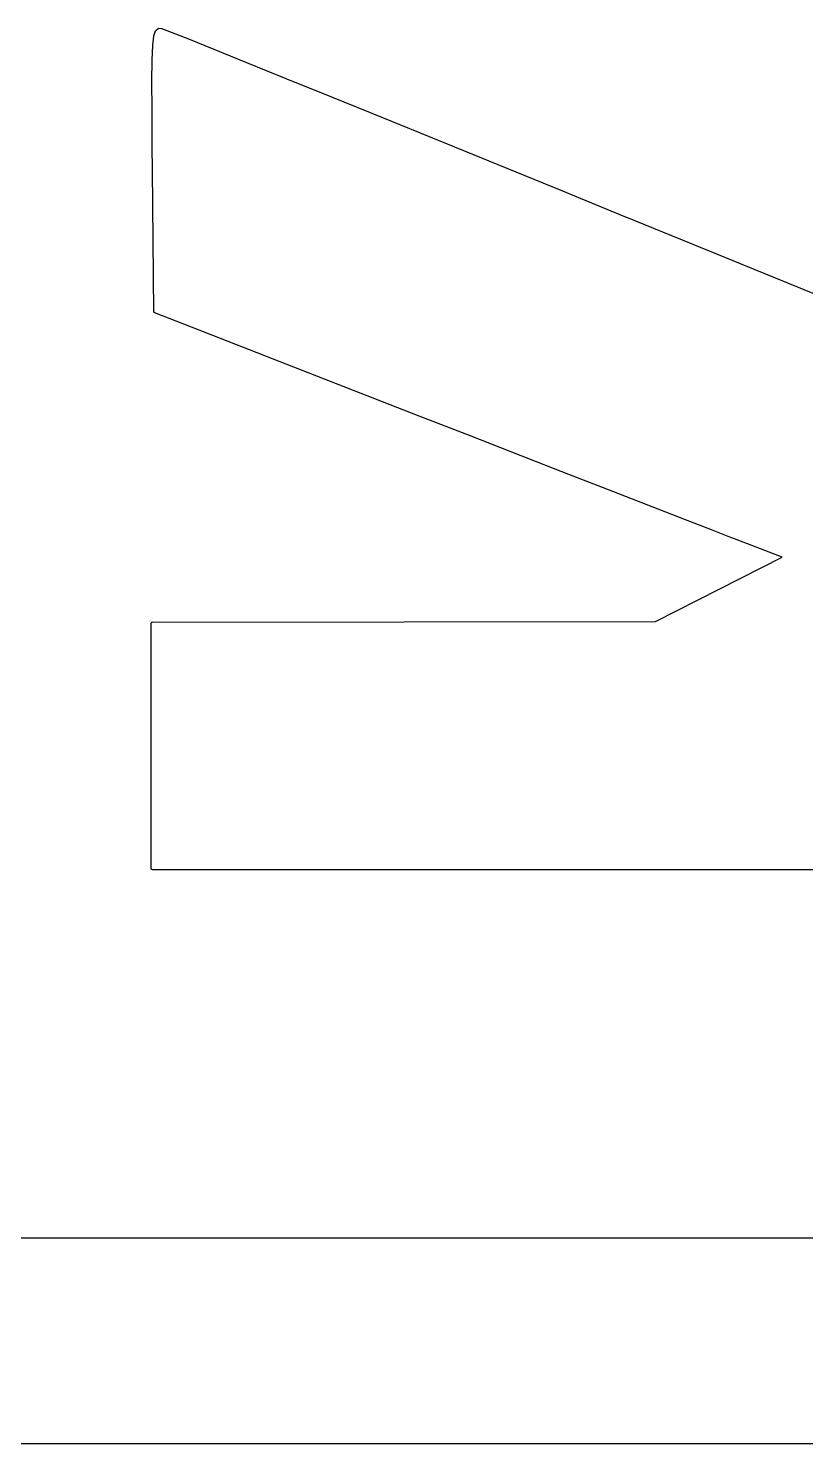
# Model space of a CAD drawing. Extents: x 6.3 to 49.3, y 9.3 to 45.7.
# Drawn here: x 40.45 to 43.61, y 9.33 to 15.07 of the extents above; entities that cross this region are included whole.
import ezdxf

# ---------------------------------------------------------------- set-up
doc = ezdxf.new("R2010")
doc.units = 0
doc.layers.add('BLACK', color=7, linetype='CONTINUOUS')

msp = doc.modelspace()

# ---------------------------------------------------------------- linework, layer by layer
at = {"layer": 'BLACK', "linetype": 'CONTINUOUS'}
for p, q in [((40.9623, 15.0391), (40.9686, 15.0591)), ((40.9686, 15.0592), (40.9688, 15.0596)), ((40.9686, 15.0591), (40.9686, 15.0592)), ((40.9688, 15.0596), (40.9689, 15.0599)), ((40.9689, 15.0599), (40.969, 15.06)), ((40.969, 15.0601), (40.9693, 15.0604)), ((40.969, 15.06), (40.969, 15.0601)), ((40.9693, 15.0604), (40.9695, 15.0607)), ((40.9695, 15.0608), (40.9696, 15.0609)), ((40.9695, 15.0607), (40.9695, 15.0608)), ((40.9696, 15.0609), (40.9699, 15.0612)), ((40.9699, 15.0612), (40.9701, 15.0614)), ((40.9701, 15.0614), (40.9787, 15.0688)), ((40.9787, 15.0688), (40.9788, 15.0688)), ((40.9788, 15.0688), (40.9791, 15.0691)), ((40.9791, 15.0691), (40.9795, 15.0693)), ((40.9795, 15.0693), (40.9796, 15.0694)), ((40.9795, 15.0693), (40.9795, 15.0693)), ((40.9796, 15.0694), (40.98, 15.0695)), ((40.98, 15.0695), (40.9804, 15.0697)), ((40.9804, 15.0697), (40.9804, 15.0697)), ((40.9804, 15.0697), (40.9805, 15.0697)), ((40.9805, 15.0697), (40.981, 15.0698)), ((40.981, 15.0698), (40.9813, 15.0699)), ((40.9813, 15.0699), (40.9814, 15.0699)), ((40.9814, 15.0699), (40.9814, 15.0699)), ((40.9814, 15.0699), (40.9819, 15.0699)), ((40.9819, 15.0699), (40.9823, 15.0699)), ((40.9823, 15.0699), (40.9934, 15.0691)), ((40.9934, 15.0691), (40.9935, 15.0691)), ((40.9935, 15.0691), (40.9936, 15.0691)), ((40.9936, 15.0691), (40.9937, 15.0691)), ((40.9937, 15.0691), (40.9941, 15.069)), ((40.9941, 15.069), (40.9944, 15.0689)), ((40.9944, 15.0689), (40.9945, 15.0689)), ((40.9945, 15.0689), (40.9946, 15.0689)), ((40.9946, 15.0689), (40.9973, 15.068)), ((40.9973, 15.068), (40.9974, 15.068)), ((40.9974, 15.068), (40.9975, 15.0679)), ((40.9975, 15.0679), (40.9975, 15.0679)), ((40.9975, 15.0679), (41.0317, 15.0547)), ((41.0317, 15.0547), (41.0318, 15.0546)), ((41.0318, 15.0546), (41.0318, 15.0546)), ((41.0318, 15.0546), (41.1017, 15.0268)), ((40.9552, 14.9414), (40.9578, 15.0005)), ((40.9578, 15.0009), (40.9621, 15.0382)), ((40.9578, 15.0007), (40.9578, 15.0009)), ((40.9578, 15.0006), (40.9578, 15.0007)), ((40.9578, 15.0005), (40.9578, 15.0006)), ((40.9621, 15.0382), (40.9622, 15.0387)), ((40.9621, 15.0382), (40.9621, 15.0382)), ((40.9622, 15.0387), (40.9623, 15.0391)), ((41.1017, 15.0268), (41.1018, 15.0267)), ((41.1018, 15.0267), (41.1018, 15.0267)), ((41.1018, 15.0267), (41.2046, 14.9854)), ((40.9541, 14.8557), (40.9552, 14.9412)), ((40.9552, 14.9413), (40.9552, 14.9414)), ((40.9552, 14.9412), (40.9552, 14.9413)), ((40.9552, 14.9413), (40.9552, 14.9413)), ((41.2046, 14.9854), (41.2046, 14.9854)), ((41.2046, 14.9854), (41.2046, 14.9854)), ((41.2046, 14.9854), (41.3376, 14.9317)), ((41.3376, 14.9317), (41.3376, 14.9317)), ((41.3376, 14.9317), (41.3376, 14.9317)), ((41.3376, 14.9317), (41.4979, 14.8668)), ((40.9541, 14.8556), (40.9541, 14.8557)), ((40.9543, 14.7392), (40.9541, 14.8556)), ((41.4979, 14.8668), (41.4979, 14.8668)), ((41.4979, 14.8668), (41.6829, 14.7917)), ((41.6829, 14.7917), (41.6829, 14.7917)), ((41.6829, 14.7917), (41.8897, 14.7077)), ((40.9543, 14.7391), (40.9543, 14.7392)), ((40.9554, 14.5872), (40.9543, 14.7391)), ((41.8897, 14.7077), (41.8897, 14.7077)), ((41.8897, 14.7077), (41.8897, 14.7077)), ((41.8897, 14.7077), (42.1155, 14.6158)), ((40.9554, 14.5871), (40.9554, 14.5872)), ((40.9563, 14.4973), (40.9554, 14.5871)), ((42.1155, 14.6158), (42.1155, 14.6158)), ((42.1155, 14.6158), (42.3576, 14.5172)), ((40.9619, 13.9203), (40.9563, 14.4973)), ((40.9563, 14.4973), (40.9563, 14.4973)), ((42.3576, 14.5172), (42.3576, 14.5172)), ((42.3576, 14.5172), (42.3576, 14.5172)), ((42.3576, 14.5172), (42.6132, 14.4129)), ((42.6132, 14.4129), (42.6132, 14.4129)), ((42.6132, 14.4129), (42.6132, 14.4129)), ((42.6132, 14.4129), (42.8795, 14.3042)), ((42.8795, 14.3042), (42.8796, 14.3042)), ((42.8796, 14.3042), (42.8796, 14.3042)), ((42.8796, 14.3042), (42.9527, 14.2743)), ((42.9527, 14.2743), (42.9528, 14.2743)), ((42.9528, 14.2743), (43.2157, 14.167)), ((43.2157, 14.167), (43.2158, 14.167)), ((43.2158, 14.167), (43.2158, 14.167)), ((43.2158, 14.167), (43.4668, 14.0647)), ((43.4668, 14.0647), (43.4669, 14.0646)), ((43.4669, 14.0646), (43.4669, 14.0646)), ((43.4669, 14.0646), (43.7033, 13.9684)), ((40.962, 13.9197), (40.9619, 13.9203)), ((40.9619, 13.9203), (40.9619, 13.9203)), ((40.9619, 13.9203), (40.9619, 13.9203)), ((40.962, 13.9193), (40.962, 13.9197)), ((40.9622, 13.9188), (40.962, 13.9193)), ((40.962, 13.9193), (40.962, 13.9193)), ((40.962, 13.9193), (40.962, 13.9193)), ((40.9623, 13.9184), (40.9622, 13.9188)), ((40.9625, 13.9181), (40.9623, 13.9184)), ((40.9623, 13.9184), (40.9623, 13.9184)), ((40.9623, 13.9184), (40.9623, 13.9184)), ((40.9628, 13.9175), (40.9625, 13.9181)), ((40.9632, 13.917), (40.9628, 13.9175)), ((40.9628, 13.9175), (40.9628, 13.9175)), ((40.9628, 13.9175), (40.9628, 13.9175)), ((40.9634, 13.9168), (40.9632, 13.917)), ((40.9639, 13.9164), (40.9634, 13.9168)), ((40.9634, 13.9168), (40.9634, 13.9168)), ((40.9642, 13.9162), (40.9639, 13.9164)), ((40.9646, 13.916), (40.9642, 13.9162)), ((40.9642, 13.9162), (40.9642, 13.9162)), ((40.9642, 13.9162), (40.9642, 13.9162)), ((40.965, 13.9157), (40.9646, 13.916)), ((40.9651, 13.9157), (40.965, 13.9157)), ((40.965, 13.9157), (40.965, 13.9157)), ((40.965, 13.9157), (40.965, 13.9157)), ((42.0393, 13.4969), (40.9651, 13.9157)), ((42.2491, 13.4151), (42.0393, 13.4969)), ((42.0393, 13.4969), (42.0393, 13.4969)), ((42.0393, 13.4969), (42.0393, 13.4969)), ((42.4531, 13.3356), (42.2491, 13.4151)), ((42.6465, 13.2603), (42.4531, 13.3356)), ((42.4531, 13.3356), (42.4531, 13.3356)), ((42.6466, 13.2602), (42.6465, 13.2603)), ((42.6465, 13.2603), (42.6465, 13.2603)), ((42.8251, 13.1907), (42.6466, 13.2602)), ((42.8252, 13.1907), (42.8251, 13.1907)), ((42.8251, 13.1907), (42.8251, 13.1907)), ((42.8251, 13.1907), (42.8251, 13.1907)), ((42.9843, 13.1287), (42.8252, 13.1907)), ((42.8252, 13.1907), (42.8252, 13.1907)), ((43.1193, 13.0762), (42.9843, 13.1287)), ((42.9843, 13.1287), (42.9843, 13.1287)), ((43.1193, 13.0761), (43.1193, 13.0762)), ((43.1193, 13.0762), (43.1193, 13.0762)), ((43.2258, 13.0347), (43.1193, 13.0761)), ((43.2992, 13.0062), (43.2258, 13.0347)), ((43.2258, 13.0347), (43.2258, 13.0347)), ((43.3179, 12.9989), (43.2992, 13.0062)), ((43.2992, 13.0062), (43.2992, 13.0062)), ((43.5119, 12.9238), (43.3179, 12.9989)), ((43.3179, 12.9989), (43.3179, 12.9989)), ((43.2593, 12.7959), (43.5119, 12.9238)), ((42.9977, 12.6634), (43.2593, 12.7958)), ((43.2593, 12.7958), (43.2593, 12.7959)), ((43.2593, 12.7959), (43.2593, 12.7959)), ((40.9513, 12.6562), (40.9514, 12.6568)), ((40.9513, 11.6613), (40.9513, 12.6562)), ((40.9514, 12.6572), (40.9516, 12.6578)), ((40.9514, 12.6568), (40.9514, 12.6572)), ((40.9514, 12.6572), (40.9514, 12.6572)), ((40.9514, 12.6572), (40.9514, 12.6572)), ((40.9516, 12.6578), (40.9517, 12.6581)), ((40.9517, 12.6581), (40.952, 12.6586)), ((40.9517, 12.6581), (40.9517, 12.6581)), ((40.9517, 12.6581), (40.9517, 12.6581)), ((40.952, 12.6586), (40.9522, 12.659)), ((40.9522, 12.659), (40.9525, 12.6594)), ((40.9522, 12.659), (40.9522, 12.659)), ((40.9522, 12.659), (40.9522, 12.659)), ((40.9525, 12.6594), (40.9528, 12.6597)), ((40.9528, 12.6597), (40.9532, 12.6601)), ((40.9528, 12.6597), (40.9528, 12.6597)), ((40.9528, 12.6597), (40.9528, 12.6597)), ((40.9532, 12.6601), (40.9536, 12.6603)), ((40.9536, 12.6604), (40.954, 12.6606)), ((40.9536, 12.6603), (40.9536, 12.6604)), ((40.9536, 12.6603), (40.9536, 12.6603)), ((40.954, 12.6606), (40.9544, 12.6608)), ((40.9544, 12.6608), (40.9544, 12.6608)), ((40.9544, 12.6608), (40.9545, 12.6608)), ((40.9545, 12.6608), (40.9549, 12.6609)), ((40.9549, 12.6609), (40.9554, 12.6611)), ((40.9554, 12.6611), (40.9554, 12.6611)), ((40.9554, 12.6611), (40.9554, 12.6611)), ((40.9554, 12.6611), (40.9558, 12.6611)), ((40.9558, 12.6611), (40.9563, 12.6612)), ((40.9563, 12.6612), (41.9776, 12.6623)), ((41.9776, 12.6623), (42.9977, 12.6634)), ((40.9514, 11.6608), (40.9513, 11.6613)), ((40.9514, 11.6604), (40.9514, 11.6608)), ((40.9516, 11.6599), (40.9514, 11.6604)), ((40.9514, 11.6604), (40.9514, 11.6604)), ((40.9514, 11.6604), (40.9514, 11.6604)), ((40.9517, 11.6595), (40.9516, 11.6599)), ((40.9517, 11.6594), (40.9517, 11.6595)), ((40.9519, 11.659), (40.9517, 11.6594)), ((40.9517, 11.6594), (40.9517, 11.6594)), ((40.9521, 11.6586), (40.9519, 11.659)), ((40.9522, 11.6586), (40.9521, 11.6586)), ((40.9525, 11.6582), (40.9522, 11.6586)), ((40.9522, 11.6586), (40.9522, 11.6586)), ((40.9528, 11.6578), (40.9525, 11.6582)), ((40.9531, 11.6575), (40.9528, 11.6578)), ((40.9528, 11.6578), (40.9528, 11.6578)), ((40.9528, 11.6578), (40.9528, 11.6578)), ((40.9535, 11.6572), (40.9531, 11.6575)), ((40.9539, 11.657), (40.9535, 11.6572)), ((40.9535, 11.6572), (40.9535, 11.6572)), ((40.9535, 11.6572), (40.9535, 11.6572)), ((40.9544, 11.6567), (40.9539, 11.657)), ((40.9548, 11.6566), (40.9544, 11.6567)), ((40.9544, 11.6567), (40.9544, 11.6567)), ((40.9544, 11.6567), (40.9544, 11.6567)), ((40.9553, 11.6564), (40.9548, 11.6566)), ((40.9558, 11.6564), (40.9553, 11.6564)), ((40.9553, 11.6564), (40.9553, 11.6564)), ((40.9553, 11.6564), (40.9553, 11.6564)), ((40.9563, 11.6563), (40.9558, 11.6564)), ((47.3698, 11.6563), (40.9563, 11.6563)), ((38.0403, 10.1635), (48.4867, 10.1635)), ((49.3172, 9.328), (37.2098, 9.328))]:
    msp.add_line(p, q, dxfattribs=at)

doc.saveas('drawing.dxf')
